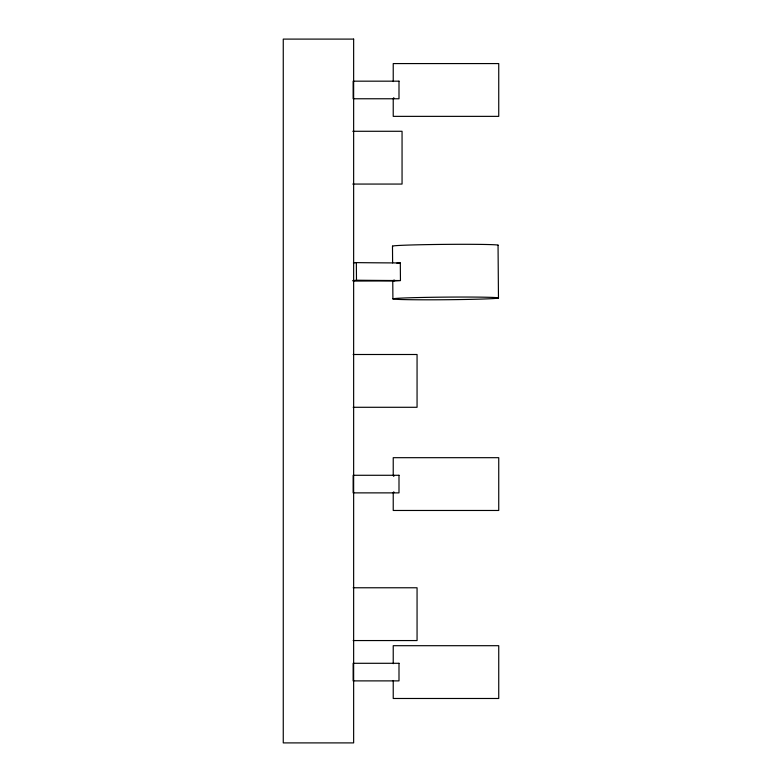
<?xml version="1.0" encoding="UTF-8"?>
<svg xmlns="http://www.w3.org/2000/svg" width="782" height="782" viewBox="0 0 782 782"><rect width="100%" height="100%" fill="white"/><g stroke="black" fill="none" stroke-linecap="round" stroke-linejoin="round"><path stroke-width="1.17" d="M352.78 131.278L402.056 131.278L402.056 184.063L352.78 184.063M353.151 354.5L417.06 354.5L417.06 407.285L353.151 407.285M353.151 587.771L417.06 587.771L417.06 640.556L353.151 640.556M498.046 245.274L498.466 298.04A52.785 1.3 -0.5 0 1 418.937 299.78A52.785 1.3 -0.5 0 1 419.651 297.522A52.785 1.3 -0.5 0 1 498.466 298.04M353.386 262.967A70.38 1.74 -0.5 0 0 356.348 262.625A311.871 7.693 -0.5 0 0 400.316 262.947L400.452 280.543A52.785 1.3 -0.5 0 0 394.06 280.982A311.871 7.693 -0.5 0 0 353.161 281.07M394.06 279.878L394.06 280.982M392.486 246.086L392.613 262.879M392.76 280.865L392.906 298.861M356.348 262.625L356.484 280.22A70.38 1.74 -0.5 0 1 352.799 280.611M393.786 97.672L393.786 98.767M393.786 475.28L393.786 476.385M393.786 491.78L393.786 492.875M393.229 81.572L393.229 63.577L498.74 63.577L498.74 116.362L393.229 116.362L393.229 98.376M393.229 475.681L393.229 457.685L498.74 457.685L498.74 510.47L393.229 510.47L393.229 492.474M393.229 663.693L393.229 645.697L498.74 645.697L498.74 698.482L393.229 698.482L393.229 680.487M392.711 246.222A52.785 1.3 -0.5 0 1 445.623 244.375A52.785 1.3 -0.5 0 1 497.753 245.401M400.452 280.543A311.871 7.693 -0.5 0 1 356.484 280.22M396.885 263.143A52.785 1.3 -0.5 0 1 400.316 262.947M353.64 39.1L283.26 39.1L283.26 742.9L353.64 742.9L353.64 39.1M398.996 81.172L353.141 81.172L353.141 98.767L398.996 98.767L398.996 81.172M398.996 475.28L353.141 475.28L353.141 492.875L398.996 492.875L398.996 475.28M398.996 663.292L353.141 663.292L353.141 680.887L398.996 680.887L398.996 663.292"/></g></svg>
